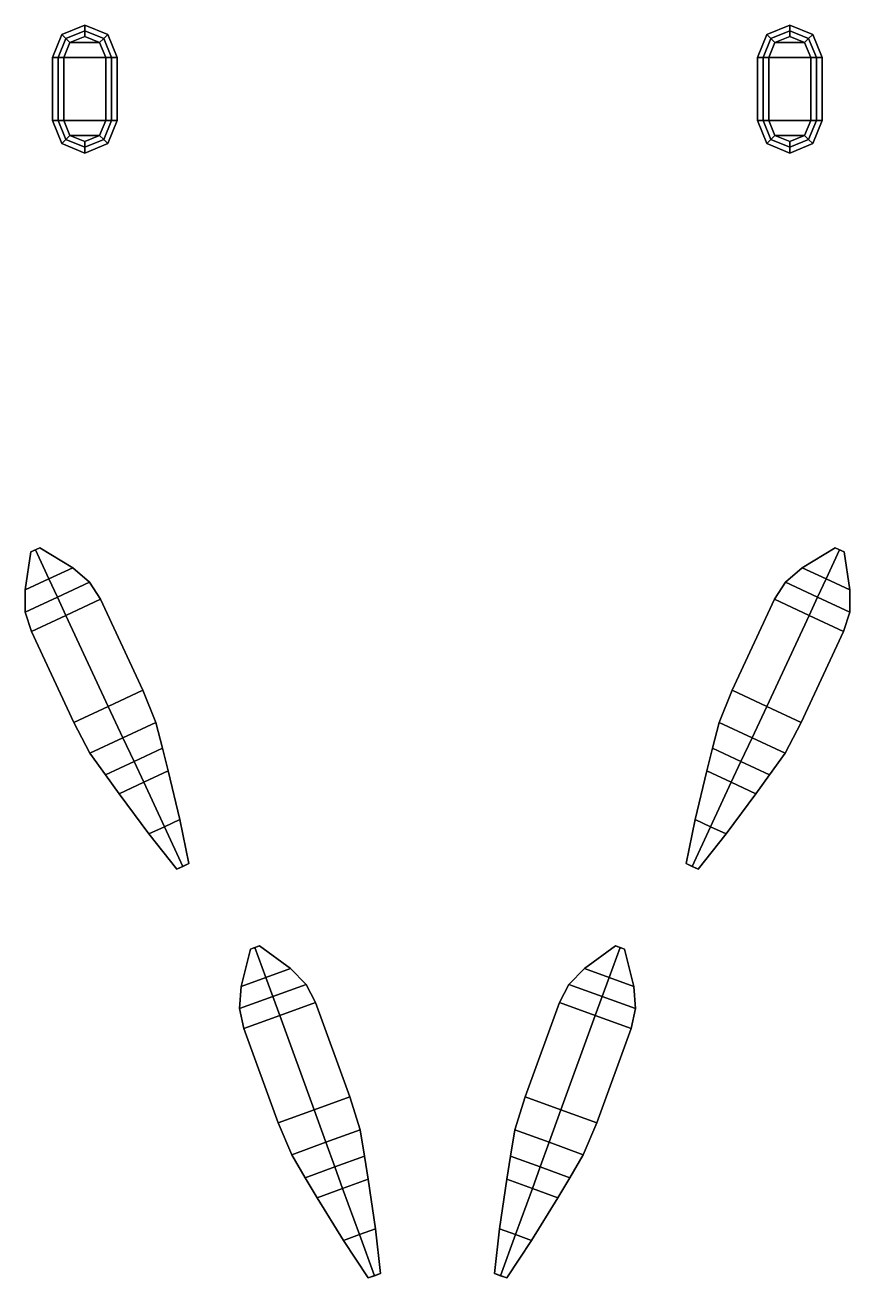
# Model space of a CAD drawing. Extents: x -9.4 to 9.4, y -55.4 to 32.4.
# Drawn here: x -9.41 to 9.41, y -55.44 to -26.85 of the extents above; entities that cross this region are included whole.
import ezdxf

# ---------------------------------------------------------------- set-up
doc = ezdxf.new("R2010")
doc.units = 0
doc.layers.add('BOAT', color=3, linetype='CONTINUOUS')

msp = doc.modelspace()

# ---------------------------------------------------------------- linework, layer by layer
at = {"layer": 'BOAT'}
for points in [[(-8.05, -26.85, 6.735), (-8.05, -26.98, 6.66), (-8.481, -27.159, 6.66), (-8.573, -27.067, 6.735)], [(-8.05, -26.85, 6.885), (-8.05, -26.85, 6.735), (-8.573, -27.067, 6.735), (-8.573, -27.067, 6.885)], [(-8.05, -26.98, 6.96), (-8.05, -26.85, 6.885), (-8.573, -27.067, 6.885), (-8.481, -27.159, 6.96)], [(-8.05, -26.85, 6.435), (-8.05, -26.98, 6.36), (-8.481, -27.159, 6.36), (-8.573, -27.067, 6.435)], [(-8.05, -26.85, 6.585), (-8.05, -26.85, 6.435), (-8.573, -27.067, 6.435), (-8.573, -27.067, 6.585)], [(-8.05, -26.98, 6.66), (-8.05, -26.85, 6.585), (-8.573, -27.067, 6.585), (-8.481, -27.159, 6.66)], [(-7.527, -27.067, 6.735), (-7.619, -27.159, 6.66), (-8.05, -26.98, 6.66), (-8.05, -26.85, 6.735)], [(-7.527, -27.067, 6.885), (-7.527, -27.067, 6.735), (-8.05, -26.85, 6.735), (-8.05, -26.85, 6.885)], [(-7.619, -27.159, 6.96), (-7.527, -27.067, 6.885), (-8.05, -26.85, 6.885), (-8.05, -26.98, 6.96)], [(-7.527, -27.067, 6.435), (-7.619, -27.159, 6.36), (-8.05, -26.98, 6.36), (-8.05, -26.85, 6.435)], [(-7.527, -27.067, 6.585), (-7.527, -27.067, 6.435), (-8.05, -26.85, 6.435), (-8.05, -26.85, 6.585)], [(-7.619, -27.159, 6.66), (-7.527, -27.067, 6.585), (-8.05, -26.85, 6.585), (-8.05, -26.98, 6.66)], [(8.04, -26.98, 6.96), (8.04, -26.85, 6.885), (7.517, -27.067, 6.885), (7.609, -27.159, 6.96)], [(8.04, -26.85, 6.885), (8.04, -26.85, 6.735), (7.517, -27.067, 6.735), (7.517, -27.067, 6.885)], [(8.04, -26.85, 6.735), (8.04, -26.98, 6.66), (7.609, -27.159, 6.66), (7.517, -27.067, 6.735)], [(8.04, -26.98, 6.66), (8.04, -26.85, 6.585), (7.517, -27.067, 6.585), (7.609, -27.159, 6.66)], [(8.04, -26.85, 6.585), (8.04, -26.85, 6.435), (7.517, -27.067, 6.435), (7.517, -27.067, 6.585)], [(8.04, -26.85, 6.435), (8.04, -26.98, 6.36), (7.609, -27.159, 6.36), (7.517, -27.067, 6.435)], [(8.471, -27.159, 6.96), (8.563, -27.067, 6.885), (8.04, -26.85, 6.885), (8.04, -26.98, 6.96)], [(8.563, -27.067, 6.885), (8.563, -27.067, 6.735), (8.04, -26.85, 6.735), (8.04, -26.85, 6.885)], [(8.563, -27.067, 6.735), (8.471, -27.159, 6.66), (8.04, -26.98, 6.66), (8.04, -26.85, 6.735)], [(8.471, -27.159, 6.66), (8.563, -27.067, 6.585), (8.04, -26.85, 6.585), (8.04, -26.98, 6.66)], [(8.563, -27.067, 6.585), (8.563, -27.067, 6.435), (8.04, -26.85, 6.435), (8.04, -26.85, 6.585)], [(8.563, -27.067, 6.435), (8.471, -27.159, 6.36), (8.04, -26.98, 6.36), (8.04, -26.85, 6.435)], [(-8.573, -27.067, 6.735), (-8.481, -27.159, 6.66), (-8.66, -27.59, 6.66), (-8.79, -27.59, 6.735)], [(-8.573, -27.067, 6.885), (-8.573, -27.067, 6.735), (-8.79, -27.59, 6.735), (-8.79, -27.59, 6.885)], [(-8.481, -27.159, 6.96), (-8.573, -27.067, 6.885), (-8.79, -27.59, 6.885), (-8.66, -27.59, 6.96)], [(-8.573, -27.067, 6.435), (-8.481, -27.159, 6.36), (-8.66, -27.59, 6.36), (-8.79, -27.59, 6.435)], [(-8.573, -27.067, 6.585), (-8.573, -27.067, 6.435), (-8.79, -27.59, 6.435), (-8.79, -27.59, 6.585)], [(-8.481, -27.159, 6.66), (-8.573, -27.067, 6.585), (-8.79, -27.59, 6.585), (-8.66, -27.59, 6.66)], [(-8.481, -27.159, 6.66), (-8.389, -27.251, 6.735), (-8.53, -27.59, 6.735), (-8.66, -27.59, 6.66)], [(-8.389, -27.251, 6.885), (-8.481, -27.159, 6.96), (-8.66, -27.59, 6.96), (-8.53, -27.59, 6.885)], [(-8.481, -27.159, 6.36), (-8.389, -27.251, 6.435), (-8.53, -27.59, 6.435), (-8.66, -27.59, 6.36)], [(-8.389, -27.251, 6.585), (-8.481, -27.159, 6.66), (-8.66, -27.59, 6.66), (-8.53, -27.59, 6.585)], [(-8.05, -26.98, 6.66), (-8.05, -27.11, 6.735), (-8.389, -27.251, 6.735), (-8.481, -27.159, 6.66)], [(-8.05, -27.11, 6.885), (-8.05, -26.98, 6.96), (-8.481, -27.159, 6.96), (-8.389, -27.251, 6.885)], [(-8.05, -26.98, 6.36), (-8.05, -27.11, 6.435), (-8.389, -27.251, 6.435), (-8.481, -27.159, 6.36)], [(-8.05, -27.11, 6.585), (-8.05, -26.98, 6.66), (-8.481, -27.159, 6.66), (-8.389, -27.251, 6.585)], [(-8.05, -27.11, 6.735), (-7.711, -27.251, 6.735), (-8.389, -27.251, 6.735), (-8.05, -27.11, 6.735)], [(-8.05, -27.11, 6.735), (-8.389, -27.251, 6.735), (-7.711, -27.251, 6.735), (-8.05, -27.11, 6.735)], [(-8.05, -27.11, 6.735), (-8.05, -27.11, 6.885), (-8.389, -27.251, 6.885), (-8.389, -27.251, 6.735)], [(-8.05, -27.11, 6.435), (-8.05, -27.11, 6.585), (-8.389, -27.251, 6.585), (-8.389, -27.251, 6.435)], [(-7.619, -27.159, 6.66), (-7.711, -27.251, 6.735), (-8.05, -27.11, 6.735), (-8.05, -26.98, 6.66)], [(-7.711, -27.251, 6.885), (-7.619, -27.159, 6.96), (-8.05, -26.98, 6.96), (-8.05, -27.11, 6.885)], [(-7.619, -27.159, 6.36), (-7.711, -27.251, 6.435), (-8.05, -27.11, 6.435), (-8.05, -26.98, 6.36)], [(-7.711, -27.251, 6.585), (-7.619, -27.159, 6.66), (-8.05, -26.98, 6.66), (-8.05, -27.11, 6.585)], [(-7.711, -27.251, 6.735), (-7.711, -27.251, 6.885), (-8.05, -27.11, 6.885), (-8.05, -27.11, 6.735)], [(-7.711, -27.251, 6.435), (-7.711, -27.251, 6.585), (-8.05, -27.11, 6.585), (-8.05, -27.11, 6.435)], [(-7.44, -27.59, 6.66), (-7.57, -27.59, 6.735), (-7.711, -27.251, 6.735), (-7.619, -27.159, 6.66)], [(-7.57, -27.59, 6.885), (-7.44, -27.59, 6.96), (-7.619, -27.159, 6.96), (-7.711, -27.251, 6.885)], [(-7.44, -27.59, 6.36), (-7.57, -27.59, 6.435), (-7.711, -27.251, 6.435), (-7.619, -27.159, 6.36)], [(-7.57, -27.59, 6.585), (-7.44, -27.59, 6.66), (-7.619, -27.159, 6.66), (-7.711, -27.251, 6.585)], [(-7.31, -27.59, 6.735), (-7.44, -27.59, 6.66), (-7.619, -27.159, 6.66), (-7.527, -27.067, 6.735)], [(-7.44, -27.59, 6.96), (-7.31, -27.59, 6.885), (-7.527, -27.067, 6.885), (-7.619, -27.159, 6.96)], [(-7.31, -27.59, 6.435), (-7.44, -27.59, 6.36), (-7.619, -27.159, 6.36), (-7.527, -27.067, 6.435)], [(-7.44, -27.59, 6.66), (-7.31, -27.59, 6.585), (-7.527, -27.067, 6.585), (-7.619, -27.159, 6.66)], [(-7.31, -27.59, 6.885), (-7.31, -27.59, 6.735), (-7.527, -27.067, 6.735), (-7.527, -27.067, 6.885)], [(-7.31, -27.59, 6.585), (-7.31, -27.59, 6.435), (-7.527, -27.067, 6.435), (-7.527, -27.067, 6.585)], [(7.609, -27.159, 6.96), (7.517, -27.067, 6.885), (7.3, -27.59, 6.885), (7.43, -27.59, 6.96)], [(7.517, -27.067, 6.885), (7.517, -27.067, 6.735), (7.3, -27.59, 6.735), (7.3, -27.59, 6.885)], [(7.517, -27.067, 6.735), (7.609, -27.159, 6.66), (7.43, -27.59, 6.66), (7.3, -27.59, 6.735)], [(7.609, -27.159, 6.66), (7.517, -27.067, 6.585), (7.3, -27.59, 6.585), (7.43, -27.59, 6.66)], [(7.517, -27.067, 6.585), (7.517, -27.067, 6.435), (7.3, -27.59, 6.435), (7.3, -27.59, 6.585)], [(7.517, -27.067, 6.435), (7.609, -27.159, 6.36), (7.43, -27.59, 6.36), (7.3, -27.59, 6.435)], [(7.701, -27.251, 6.885), (7.609, -27.159, 6.96), (7.43, -27.59, 6.96), (7.56, -27.59, 6.885)], [(7.609, -27.159, 6.66), (7.701, -27.251, 6.735), (7.56, -27.59, 6.735), (7.43, -27.59, 6.66)], [(7.701, -27.251, 6.585), (7.609, -27.159, 6.66), (7.43, -27.59, 6.66), (7.56, -27.59, 6.585)], [(7.609, -27.159, 6.36), (7.701, -27.251, 6.435), (7.56, -27.59, 6.435), (7.43, -27.59, 6.36)], [(8.04, -27.11, 6.885), (8.04, -26.98, 6.96), (7.609, -27.159, 6.96), (7.701, -27.251, 6.885)], [(8.04, -26.98, 6.66), (8.04, -27.11, 6.735), (7.701, -27.251, 6.735), (7.609, -27.159, 6.66)], [(8.04, -27.11, 6.585), (8.04, -26.98, 6.66), (7.609, -27.159, 6.66), (7.701, -27.251, 6.585)], [(8.04, -26.98, 6.36), (8.04, -27.11, 6.435), (7.701, -27.251, 6.435), (7.609, -27.159, 6.36)], [(8.04, -27.11, 6.735), (7.701, -27.251, 6.735), (8.379, -27.251, 6.735), (8.04, -27.11, 6.735)], [(8.04, -27.11, 6.735), (8.379, -27.251, 6.735), (7.701, -27.251, 6.735), (8.04, -27.11, 6.735)], [(8.04, -27.11, 6.735), (8.04, -27.11, 6.885), (7.701, -27.251, 6.885), (7.701, -27.251, 6.735)], [(8.04, -27.11, 6.435), (8.04, -27.11, 6.585), (7.701, -27.251, 6.585), (7.701, -27.251, 6.435)], [(8.379, -27.251, 6.885), (8.471, -27.159, 6.96), (8.04, -26.98, 6.96), (8.04, -27.11, 6.885)], [(8.471, -27.159, 6.66), (8.379, -27.251, 6.735), (8.04, -27.11, 6.735), (8.04, -26.98, 6.66)], [(8.379, -27.251, 6.585), (8.471, -27.159, 6.66), (8.04, -26.98, 6.66), (8.04, -27.11, 6.585)], [(8.471, -27.159, 6.36), (8.379, -27.251, 6.435), (8.04, -27.11, 6.435), (8.04, -26.98, 6.36)], [(8.379, -27.251, 6.735), (8.379, -27.251, 6.885), (8.04, -27.11, 6.885), (8.04, -27.11, 6.735)], [(8.379, -27.251, 6.435), (8.379, -27.251, 6.585), (8.04, -27.11, 6.585), (8.04, -27.11, 6.435)], [(8.52, -27.59, 6.885), (8.65, -27.59, 6.96), (8.471, -27.159, 6.96), (8.379, -27.251, 6.885)], [(8.65, -27.59, 6.66), (8.52, -27.59, 6.735), (8.379, -27.251, 6.735), (8.471, -27.159, 6.66)], [(8.52, -27.59, 6.585), (8.65, -27.59, 6.66), (8.471, -27.159, 6.66), (8.379, -27.251, 6.585)], [(8.65, -27.59, 6.36), (8.52, -27.59, 6.435), (8.379, -27.251, 6.435), (8.471, -27.159, 6.36)], [(8.65, -27.59, 6.96), (8.78, -27.59, 6.885), (8.563, -27.067, 6.885), (8.471, -27.159, 6.96)], [(8.78, -27.59, 6.735), (8.65, -27.59, 6.66), (8.471, -27.159, 6.66), (8.563, -27.067, 6.735)], [(8.65, -27.59, 6.66), (8.78, -27.59, 6.585), (8.563, -27.067, 6.585), (8.471, -27.159, 6.66)], [(8.78, -27.59, 6.435), (8.65, -27.59, 6.36), (8.471, -27.159, 6.36), (8.563, -27.067, 6.435)], [(8.78, -27.59, 6.885), (8.78, -27.59, 6.735), (8.563, -27.067, 6.735), (8.563, -27.067, 6.885)], [(8.78, -27.59, 6.585), (8.78, -27.59, 6.435), (8.563, -27.067, 6.435), (8.563, -27.067, 6.585)], [(-8.389, -27.251, 6.735), (-8.389, -27.251, 6.885), (-8.53, -27.59, 6.885), (-8.53, -27.59, 6.735)], [(-8.389, -27.251, 6.735), (-8.53, -27.59, 6.735), (-7.57, -27.59, 6.735), (-7.711, -27.251, 6.735)], [(-7.711, -27.251, 6.735), (-7.57, -27.59, 6.735), (-8.53, -27.59, 6.735), (-8.389, -27.251, 6.735)], [(-8.389, -27.251, 6.435), (-8.389, -27.251, 6.585), (-8.53, -27.59, 6.585), (-8.53, -27.59, 6.435)], [(-7.57, -27.59, 6.735), (-7.57, -27.59, 6.885), (-7.711, -27.251, 6.885), (-7.711, -27.251, 6.735)], [(-7.57, -27.59, 6.435), (-7.57, -27.59, 6.585), (-7.711, -27.251, 6.585), (-7.711, -27.251, 6.435)], [(8.379, -27.251, 6.735), (8.52, -27.59, 6.735), (7.56, -27.59, 6.735), (7.701, -27.251, 6.735)], [(7.701, -27.251, 6.735), (7.56, -27.59, 6.735), (8.52, -27.59, 6.735), (8.379, -27.251, 6.735)], [(7.701, -27.251, 6.735), (7.701, -27.251, 6.885), (7.56, -27.59, 6.885), (7.56, -27.59, 6.735)], [(7.701, -27.251, 6.435), (7.701, -27.251, 6.585), (7.56, -27.59, 6.585), (7.56, -27.59, 6.435)], [(8.52, -27.59, 6.735), (8.52, -27.59, 6.885), (8.379, -27.251, 6.885), (8.379, -27.251, 6.735)], [(8.52, -27.59, 6.435), (8.52, -27.59, 6.585), (8.379, -27.251, 6.585), (8.379, -27.251, 6.435)], [(-8.79, -27.59, 6.735), (-8.66, -27.59, 6.66), (-8.66, -29.03, 6.66), (-8.79, -29.03, 6.735)], [(-8.66, -27.59, 6.96), (-8.79, -27.59, 6.885), (-8.79, -29.03, 6.885), (-8.66, -29.03, 6.96)], [(-8.79, -27.59, 6.885), (-8.79, -27.59, 6.735), (-8.79, -29.03, 6.735), (-8.79, -29.03, 6.885)], [(-8.79, -27.59, 6.435), (-8.66, -27.59, 6.36), (-8.66, -29.03, 6.36), (-8.79, -29.03, 6.435)], [(-8.66, -27.59, 6.66), (-8.79, -27.59, 6.585), (-8.79, -29.03, 6.585), (-8.66, -29.03, 6.66)], [(-8.79, -27.59, 6.585), (-8.79, -27.59, 6.435), (-8.79, -29.03, 6.435), (-8.79, -29.03, 6.585)], [(-8.66, -27.59, 6.66), (-8.53, -27.59, 6.735), (-8.53, -29.03, 6.735), (-8.66, -29.03, 6.66)], [(-8.53, -27.59, 6.885), (-8.66, -27.59, 6.96), (-8.66, -29.03, 6.96), (-8.53, -29.03, 6.885)], [(-8.66, -27.59, 6.36), (-8.53, -27.59, 6.435), (-8.53, -29.03, 6.435), (-8.66, -29.03, 6.36)], [(-8.53, -27.59, 6.585), (-8.66, -27.59, 6.66), (-8.66, -29.03, 6.66), (-8.53, -29.03, 6.585)], [(-7.57, -27.59, 6.735), (-7.57, -29.03, 6.735), (-8.53, -29.03, 6.735), (-8.53, -27.59, 6.735)], [(-8.53, -27.59, 6.735), (-8.53, -29.03, 6.735), (-7.57, -29.03, 6.735), (-7.57, -27.59, 6.735)], [(-8.53, -27.59, 6.735), (-8.53, -27.59, 6.885), (-8.53, -29.03, 6.885), (-8.53, -29.03, 6.735)], [(-8.53, -27.59, 6.435), (-8.53, -27.59, 6.585), (-8.53, -29.03, 6.585), (-8.53, -29.03, 6.435)], [(-7.44, -27.59, 6.96), (-7.57, -27.59, 6.885), (-7.57, -29.03, 6.885), (-7.44, -29.03, 6.96)], [(-7.57, -27.59, 6.735), (-7.44, -27.59, 6.66), (-7.44, -29.03, 6.66), (-7.57, -29.03, 6.735)], [(-7.57, -27.59, 6.885), (-7.57, -27.59, 6.735), (-7.57, -29.03, 6.735), (-7.57, -29.03, 6.885)], [(-7.44, -27.59, 6.66), (-7.57, -27.59, 6.585), (-7.57, -29.03, 6.585), (-7.44, -29.03, 6.66)], [(-7.57, -27.59, 6.435), (-7.44, -27.59, 6.36), (-7.44, -29.03, 6.36), (-7.57, -29.03, 6.435)], [(-7.57, -27.59, 6.585), (-7.57, -27.59, 6.435), (-7.57, -29.03, 6.435), (-7.57, -29.03, 6.585)], [(-7.31, -27.59, 6.885), (-7.44, -27.59, 6.96), (-7.44, -29.03, 6.96), (-7.31, -29.03, 6.885)], [(-7.44, -27.59, 6.66), (-7.31, -27.59, 6.735), (-7.31, -29.03, 6.735), (-7.44, -29.03, 6.66)], [(-7.31, -27.59, 6.585), (-7.44, -27.59, 6.66), (-7.44, -29.03, 6.66), (-7.31, -29.03, 6.585)], [(-7.44, -27.59, 6.36), (-7.31, -27.59, 6.435), (-7.31, -29.03, 6.435), (-7.44, -29.03, 6.36)], [(-7.31, -27.59, 6.735), (-7.31, -27.59, 6.885), (-7.31, -29.03, 6.885), (-7.31, -29.03, 6.735)], [(-7.31, -27.59, 6.435), (-7.31, -27.59, 6.585), (-7.31, -29.03, 6.585), (-7.31, -29.03, 6.435)], [(7.3, -27.59, 6.885), (7.3, -27.59, 6.735), (7.3, -29.03, 6.735), (7.3, -29.03, 6.885)], [(7.43, -27.59, 6.96), (7.3, -27.59, 6.885), (7.3, -29.03, 6.885), (7.43, -29.03, 6.96)], [(7.3, -27.59, 6.735), (7.43, -27.59, 6.66), (7.43, -29.03, 6.66), (7.3, -29.03, 6.735)], [(7.3, -27.59, 6.585), (7.3, -27.59, 6.435), (7.3, -29.03, 6.435), (7.3, -29.03, 6.585)], [(7.43, -27.59, 6.66), (7.3, -27.59, 6.585), (7.3, -29.03, 6.585), (7.43, -29.03, 6.66)], [(7.3, -27.59, 6.435), (7.43, -27.59, 6.36), (7.43, -29.03, 6.36), (7.3, -29.03, 6.435)], [(7.56, -27.59, 6.885), (7.43, -27.59, 6.96), (7.43, -29.03, 6.96), (7.56, -29.03, 6.885)], [(7.43, -27.59, 6.66), (7.56, -27.59, 6.735), (7.56, -29.03, 6.735), (7.43, -29.03, 6.66)], [(7.56, -27.59, 6.585), (7.43, -27.59, 6.66), (7.43, -29.03, 6.66), (7.56, -29.03, 6.585)], [(7.43, -27.59, 6.36), (7.56, -27.59, 6.435), (7.56, -29.03, 6.435), (7.43, -29.03, 6.36)], [(7.56, -27.59, 6.735), (7.56, -29.03, 6.735), (8.52, -29.03, 6.735), (8.52, -27.59, 6.735)], [(8.52, -27.59, 6.735), (8.52, -29.03, 6.735), (7.56, -29.03, 6.735), (7.56, -27.59, 6.735)], [(7.56, -27.59, 6.735), (7.56, -27.59, 6.885), (7.56, -29.03, 6.885), (7.56, -29.03, 6.735)], [(7.56, -27.59, 6.435), (7.56, -27.59, 6.585), (7.56, -29.03, 6.585), (7.56, -29.03, 6.435)], [(8.52, -27.59, 6.885), (8.52, -27.59, 6.735), (8.52, -29.03, 6.735), (8.52, -29.03, 6.885)], [(8.52, -27.59, 6.735), (8.65, -27.59, 6.66), (8.65, -29.03, 6.66), (8.52, -29.03, 6.735)], [(8.65, -27.59, 6.96), (8.52, -27.59, 6.885), (8.52, -29.03, 6.885), (8.65, -29.03, 6.96)], [(8.52, -27.59, 6.585), (8.52, -27.59, 6.435), (8.52, -29.03, 6.435), (8.52, -29.03, 6.585)], [(8.52, -27.59, 6.435), (8.65, -27.59, 6.36), (8.65, -29.03, 6.36), (8.52, -29.03, 6.435)], [(8.65, -27.59, 6.66), (8.52, -27.59, 6.585), (8.52, -29.03, 6.585), (8.65, -29.03, 6.66)], [(8.65, -27.59, 6.66), (8.78, -27.59, 6.735), (8.78, -29.03, 6.735), (8.65, -29.03, 6.66)], [(8.78, -27.59, 6.885), (8.65, -27.59, 6.96), (8.65, -29.03, 6.96), (8.78, -29.03, 6.885)], [(8.65, -27.59, 6.36), (8.78, -27.59, 6.435), (8.78, -29.03, 6.435), (8.65, -29.03, 6.36)], [(8.78, -27.59, 6.585), (8.65, -27.59, 6.66), (8.65, -29.03, 6.66), (8.78, -29.03, 6.585)], [(8.78, -27.59, 6.735), (8.78, -27.59, 6.885), (8.78, -29.03, 6.885), (8.78, -29.03, 6.735)], [(8.78, -27.59, 6.435), (8.78, -27.59, 6.585), (8.78, -29.03, 6.585), (8.78, -29.03, 6.435)], [(-8.79, -29.03, 6.885), (-8.79, -29.03, 6.735), (-8.573, -29.553, 6.735), (-8.573, -29.553, 6.885)], [(-8.66, -29.03, 6.96), (-8.79, -29.03, 6.885), (-8.573, -29.553, 6.885), (-8.481, -29.461, 6.96)], [(-8.79, -29.03, 6.735), (-8.66, -29.03, 6.66), (-8.481, -29.461, 6.66), (-8.573, -29.553, 6.735)], [(-8.79, -29.03, 6.585), (-8.79, -29.03, 6.435), (-8.573, -29.553, 6.435), (-8.573, -29.553, 6.585)], [(-8.66, -29.03, 6.66), (-8.79, -29.03, 6.585), (-8.573, -29.553, 6.585), (-8.481, -29.461, 6.66)], [(-8.79, -29.03, 6.435), (-8.66, -29.03, 6.36), (-8.481, -29.461, 6.36), (-8.573, -29.553, 6.435)], [(-8.53, -29.03, 6.885), (-8.66, -29.03, 6.96), (-8.481, -29.461, 6.96), (-8.389, -29.369, 6.885)], [(-8.66, -29.03, 6.66), (-8.53, -29.03, 6.735), (-8.389, -29.369, 6.735), (-8.481, -29.461, 6.66)], [(-8.53, -29.03, 6.585), (-8.66, -29.03, 6.66), (-8.481, -29.461, 6.66), (-8.389, -29.369, 6.585)], [(-8.66, -29.03, 6.36), (-8.53, -29.03, 6.435), (-8.389, -29.369, 6.435), (-8.481, -29.461, 6.36)], [(-8.53, -29.03, 6.735), (-8.53, -29.03, 6.885), (-8.389, -29.369, 6.885), (-8.389, -29.369, 6.735)], [(-7.711, -29.369, 6.735), (-7.57, -29.03, 6.735), (-8.53, -29.03, 6.735), (-8.389, -29.369, 6.735)], [(-8.389, -29.369, 6.735), (-8.53, -29.03, 6.735), (-7.57, -29.03, 6.735), (-7.711, -29.369, 6.735)], [(-8.53, -29.03, 6.435), (-8.53, -29.03, 6.585), (-8.389, -29.369, 6.585), (-8.389, -29.369, 6.435)], [(-7.711, -29.369, 6.885), (-7.619, -29.461, 6.96), (-7.44, -29.03, 6.96), (-7.57, -29.03, 6.885)], [(-7.711, -29.369, 6.735), (-7.711, -29.369, 6.885), (-7.57, -29.03, 6.885), (-7.57, -29.03, 6.735)], [(-7.619, -29.461, 6.66), (-7.711, -29.369, 6.735), (-7.57, -29.03, 6.735), (-7.44, -29.03, 6.66)], [(-7.711, -29.369, 6.585), (-7.619, -29.461, 6.66), (-7.44, -29.03, 6.66), (-7.57, -29.03, 6.585)], [(-7.711, -29.369, 6.435), (-7.711, -29.369, 6.585), (-7.57, -29.03, 6.585), (-7.57, -29.03, 6.435)], [(-7.619, -29.461, 6.36), (-7.711, -29.369, 6.435), (-7.57, -29.03, 6.435), (-7.44, -29.03, 6.36)], [(-7.619, -29.461, 6.96), (-7.527, -29.553, 6.885), (-7.31, -29.03, 6.885), (-7.44, -29.03, 6.96)], [(-7.527, -29.553, 6.735), (-7.619, -29.461, 6.66), (-7.44, -29.03, 6.66), (-7.31, -29.03, 6.735)], [(-7.619, -29.461, 6.66), (-7.527, -29.553, 6.585), (-7.31, -29.03, 6.585), (-7.44, -29.03, 6.66)], [(-7.527, -29.553, 6.435), (-7.619, -29.461, 6.36), (-7.44, -29.03, 6.36), (-7.31, -29.03, 6.435)], [(-7.527, -29.553, 6.885), (-7.527, -29.553, 6.735), (-7.31, -29.03, 6.735), (-7.31, -29.03, 6.885)], [(-7.527, -29.553, 6.585), (-7.527, -29.553, 6.435), (-7.31, -29.03, 6.435), (-7.31, -29.03, 6.585)], [(7.3, -29.03, 6.735), (7.43, -29.03, 6.66), (7.609, -29.461, 6.66), (7.517, -29.553, 6.735)], [(7.43, -29.03, 6.96), (7.3, -29.03, 6.885), (7.517, -29.553, 6.885), (7.609, -29.461, 6.96)], [(7.3, -29.03, 6.885), (7.3, -29.03, 6.735), (7.517, -29.553, 6.735), (7.517, -29.553, 6.885)], [(7.3, -29.03, 6.435), (7.43, -29.03, 6.36), (7.609, -29.461, 6.36), (7.517, -29.553, 6.435)], [(7.43, -29.03, 6.66), (7.3, -29.03, 6.585), (7.517, -29.553, 6.585), (7.609, -29.461, 6.66)], [(7.3, -29.03, 6.585), (7.3, -29.03, 6.435), (7.517, -29.553, 6.435), (7.517, -29.553, 6.585)], [(7.43, -29.03, 6.66), (7.56, -29.03, 6.735), (7.701, -29.369, 6.735), (7.609, -29.461, 6.66)], [(7.56, -29.03, 6.885), (7.43, -29.03, 6.96), (7.609, -29.461, 6.96), (7.701, -29.369, 6.885)], [(7.43, -29.03, 6.36), (7.56, -29.03, 6.435), (7.701, -29.369, 6.435), (7.609, -29.461, 6.36)], [(7.56, -29.03, 6.585), (7.43, -29.03, 6.66), (7.609, -29.461, 6.66), (7.701, -29.369, 6.585)], [(7.701, -29.369, 6.735), (7.56, -29.03, 6.735), (8.52, -29.03, 6.735), (8.379, -29.369, 6.735)], [(8.379, -29.369, 6.735), (8.52, -29.03, 6.735), (7.56, -29.03, 6.735), (7.701, -29.369, 6.735)], [(7.56, -29.03, 6.735), (7.56, -29.03, 6.885), (7.701, -29.369, 6.885), (7.701, -29.369, 6.735)], [(7.56, -29.03, 6.435), (7.56, -29.03, 6.585), (7.701, -29.369, 6.585), (7.701, -29.369, 6.435)], [(8.379, -29.369, 6.735), (8.379, -29.369, 6.885), (8.52, -29.03, 6.885), (8.52, -29.03, 6.735)], [(8.471, -29.461, 6.66), (8.379, -29.369, 6.735), (8.52, -29.03, 6.735), (8.65, -29.03, 6.66)], [(8.379, -29.369, 6.885), (8.471, -29.461, 6.96), (8.65, -29.03, 6.96), (8.52, -29.03, 6.885)], [(8.471, -29.461, 6.36), (8.379, -29.369, 6.435), (8.52, -29.03, 6.435), (8.65, -29.03, 6.36)], [(8.379, -29.369, 6.435), (8.379, -29.369, 6.585), (8.52, -29.03, 6.585), (8.52, -29.03, 6.435)], [(8.379, -29.369, 6.585), (8.471, -29.461, 6.66), (8.65, -29.03, 6.66), (8.52, -29.03, 6.585)], [(8.563, -29.553, 6.735), (8.471, -29.461, 6.66), (8.65, -29.03, 6.66), (8.78, -29.03, 6.735)], [(8.471, -29.461, 6.96), (8.563, -29.553, 6.885), (8.78, -29.03, 6.885), (8.65, -29.03, 6.96)], [(8.563, -29.553, 6.435), (8.471, -29.461, 6.36), (8.65, -29.03, 6.36), (8.78, -29.03, 6.435)], [(8.471, -29.461, 6.66), (8.563, -29.553, 6.585), (8.78, -29.03, 6.585), (8.65, -29.03, 6.66)], [(8.563, -29.553, 6.885), (8.563, -29.553, 6.735), (8.78, -29.03, 6.735), (8.78, -29.03, 6.885)], [(8.563, -29.553, 6.585), (8.563, -29.553, 6.435), (8.78, -29.03, 6.435), (8.78, -29.03, 6.585)], [(-8.389, -29.369, 6.885), (-8.481, -29.461, 6.96), (-8.05, -29.64, 6.96), (-8.05, -29.51, 6.885)], [(-8.481, -29.461, 6.66), (-8.389, -29.369, 6.735), (-8.05, -29.51, 6.735), (-8.05, -29.64, 6.66)], [(-8.389, -29.369, 6.585), (-8.481, -29.461, 6.66), (-8.05, -29.64, 6.66), (-8.05, -29.51, 6.585)], [(-8.481, -29.461, 6.36), (-8.389, -29.369, 6.435), (-8.05, -29.51, 6.435), (-8.05, -29.64, 6.36)], [(-8.05, -29.51, 6.735), (-7.711, -29.369, 6.735), (-8.389, -29.369, 6.735), (-8.05, -29.51, 6.735)], [(-8.05, -29.51, 6.735), (-8.389, -29.369, 6.735), (-7.711, -29.369, 6.735), (-8.05, -29.51, 6.735)], [(-8.389, -29.369, 6.735), (-8.389, -29.369, 6.885), (-8.05, -29.51, 6.885), (-8.05, -29.51, 6.735)], [(-8.389, -29.369, 6.435), (-8.389, -29.369, 6.585), (-8.05, -29.51, 6.585), (-8.05, -29.51, 6.435)], [(-8.05, -29.51, 6.885), (-8.05, -29.64, 6.96), (-7.619, -29.461, 6.96), (-7.711, -29.369, 6.885)], [(-8.05, -29.64, 6.66), (-8.05, -29.51, 6.735), (-7.711, -29.369, 6.735), (-7.619, -29.461, 6.66)], [(-8.05, -29.51, 6.735), (-8.05, -29.51, 6.885), (-7.711, -29.369, 6.885), (-7.711, -29.369, 6.735)], [(-8.05, -29.51, 6.585), (-8.05, -29.64, 6.66), (-7.619, -29.461, 6.66), (-7.711, -29.369, 6.585)], [(-8.05, -29.64, 6.36), (-8.05, -29.51, 6.435), (-7.711, -29.369, 6.435), (-7.619, -29.461, 6.36)], [(-8.05, -29.51, 6.435), (-8.05, -29.51, 6.585), (-7.711, -29.369, 6.585), (-7.711, -29.369, 6.435)], [(7.609, -29.461, 6.66), (7.701, -29.369, 6.735), (8.04, -29.51, 6.735), (8.04, -29.64, 6.66)], [(7.701, -29.369, 6.885), (7.609, -29.461, 6.96), (8.04, -29.64, 6.96), (8.04, -29.51, 6.885)], [(7.609, -29.461, 6.36), (7.701, -29.369, 6.435), (8.04, -29.51, 6.435), (8.04, -29.64, 6.36)], [(7.701, -29.369, 6.585), (7.609, -29.461, 6.66), (8.04, -29.64, 6.66), (8.04, -29.51, 6.585)], [(8.04, -29.51, 6.735), (7.701, -29.369, 6.735), (8.379, -29.369, 6.735), (8.04, -29.51, 6.735)], [(8.04, -29.51, 6.735), (8.379, -29.369, 6.735), (7.701, -29.369, 6.735), (8.04, -29.51, 6.735)], [(7.701, -29.369, 6.735), (7.701, -29.369, 6.885), (8.04, -29.51, 6.885), (8.04, -29.51, 6.735)], [(7.701, -29.369, 6.435), (7.701, -29.369, 6.585), (8.04, -29.51, 6.585), (8.04, -29.51, 6.435)], [(8.04, -29.51, 6.735), (8.04, -29.51, 6.885), (8.379, -29.369, 6.885), (8.379, -29.369, 6.735)], [(8.04, -29.64, 6.66), (8.04, -29.51, 6.735), (8.379, -29.369, 6.735), (8.471, -29.461, 6.66)], [(8.04, -29.51, 6.885), (8.04, -29.64, 6.96), (8.471, -29.461, 6.96), (8.379, -29.369, 6.885)], [(8.04, -29.51, 6.435), (8.04, -29.51, 6.585), (8.379, -29.369, 6.585), (8.379, -29.369, 6.435)], [(8.04, -29.64, 6.36), (8.04, -29.51, 6.435), (8.379, -29.369, 6.435), (8.471, -29.461, 6.36)], [(8.04, -29.51, 6.585), (8.04, -29.64, 6.66), (8.471, -29.461, 6.66), (8.379, -29.369, 6.585)], [(-8.481, -29.461, 6.96), (-8.573, -29.553, 6.885), (-8.05, -29.77, 6.885), (-8.05, -29.64, 6.96)], [(-8.573, -29.553, 6.735), (-8.481, -29.461, 6.66), (-8.05, -29.64, 6.66), (-8.05, -29.77, 6.735)], [(-8.481, -29.461, 6.66), (-8.573, -29.553, 6.585), (-8.05, -29.77, 6.585), (-8.05, -29.64, 6.66)], [(-8.573, -29.553, 6.435), (-8.481, -29.461, 6.36), (-8.05, -29.64, 6.36), (-8.05, -29.77, 6.435)], [(-8.573, -29.553, 6.885), (-8.573, -29.553, 6.735), (-8.05, -29.77, 6.735), (-8.05, -29.77, 6.885)], [(-8.573, -29.553, 6.585), (-8.573, -29.553, 6.435), (-8.05, -29.77, 6.435), (-8.05, -29.77, 6.585)], [(-8.05, -29.64, 6.96), (-8.05, -29.77, 6.885), (-7.527, -29.553, 6.885), (-7.619, -29.461, 6.96)], [(-8.05, -29.77, 6.735), (-8.05, -29.64, 6.66), (-7.619, -29.461, 6.66), (-7.527, -29.553, 6.735)], [(-8.05, -29.64, 6.66), (-8.05, -29.77, 6.585), (-7.527, -29.553, 6.585), (-7.619, -29.461, 6.66)], [(-8.05, -29.77, 6.435), (-8.05, -29.64, 6.36), (-7.619, -29.461, 6.36), (-7.527, -29.553, 6.435)], [(-8.05, -29.77, 6.885), (-8.05, -29.77, 6.735), (-7.527, -29.553, 6.735), (-7.527, -29.553, 6.885)], [(-8.05, -29.77, 6.585), (-8.05, -29.77, 6.435), (-7.527, -29.553, 6.435), (-7.527, -29.553, 6.585)], [(7.517, -29.553, 6.735), (7.609, -29.461, 6.66), (8.04, -29.64, 6.66), (8.04, -29.77, 6.735)], [(7.609, -29.461, 6.96), (7.517, -29.553, 6.885), (8.04, -29.77, 6.885), (8.04, -29.64, 6.96)], [(7.517, -29.553, 6.435), (7.609, -29.461, 6.36), (8.04, -29.64, 6.36), (8.04, -29.77, 6.435)], [(7.609, -29.461, 6.66), (7.517, -29.553, 6.585), (8.04, -29.77, 6.585), (8.04, -29.64, 6.66)], [(7.517, -29.553, 6.885), (7.517, -29.553, 6.735), (8.04, -29.77, 6.735), (8.04, -29.77, 6.885)], [(7.517, -29.553, 6.585), (7.517, -29.553, 6.435), (8.04, -29.77, 6.435), (8.04, -29.77, 6.585)], [(8.04, -29.77, 6.735), (8.04, -29.64, 6.66), (8.471, -29.461, 6.66), (8.563, -29.553, 6.735)], [(8.04, -29.64, 6.96), (8.04, -29.77, 6.885), (8.563, -29.553, 6.885), (8.471, -29.461, 6.96)], [(8.04, -29.77, 6.435), (8.04, -29.64, 6.36), (8.471, -29.461, 6.36), (8.563, -29.553, 6.435)], [(8.04, -29.64, 6.66), (8.04, -29.77, 6.585), (8.563, -29.553, 6.585), (8.471, -29.461, 6.66)], [(8.04, -29.77, 6.885), (8.04, -29.77, 6.735), (8.563, -29.553, 6.735), (8.563, -29.553, 6.885)], [(8.04, -29.77, 6.585), (8.04, -29.77, 6.435), (8.563, -29.553, 6.435), (8.563, -29.553, 6.585)], [(-9.414, -39.742, 5.3), (-9.278, -38.873, 5.37), (-9.178, -38.827, 5.16), (-8.87, -39.488, 4.15)], [(-8.87, -39.488, 4.15), (-9.178, -38.827, 5.16), (-9.278, -38.873, 5.37), (-9.414, -39.742, 5.3)], [(-9.079, -38.78, 5.37), (-9.278, -38.873, 5.37), (-9.178, -38.827, 5.16)], [(-9.178, -38.827, 5.16), (-9.178, -38.827, 5.16), (-9.278, -38.873, 5.37), (-9.079, -38.78, 5.37)], [(-8.87, -39.488, 4.15), (-9.178, -38.827, 5.16), (-9.079, -38.78, 5.37), (-8.326, -39.235, 5.3)], [(-8.326, -39.235, 5.3), (-9.079, -38.78, 5.37), (-9.178, -38.827, 5.16), (-8.87, -39.488, 4.15)], [(8.87, -39.488, 4.15), (9.178, -38.827, 5.16), (9.079, -38.78, 5.37), (8.326, -39.235, 5.3)], [(8.326, -39.235, 5.3), (9.079, -38.78, 5.37), (9.178, -38.827, 5.16), (8.87, -39.488, 4.15)], [(9.414, -39.742, 5.3), (9.278, -38.873, 5.37), (9.178, -38.827, 5.16), (8.87, -39.488, 4.15)], [(8.87, -39.488, 4.15), (9.178, -38.827, 5.16), (9.278, -38.873, 5.37), (9.414, -39.742, 5.3)], [(9.079, -38.78, 5.37), (9.278, -38.873, 5.37), (9.178, -38.827, 5.16)], [(9.178, -38.827, 5.16), (9.178, -38.827, 5.16), (9.278, -38.873, 5.37), (9.079, -38.78, 5.37)], [(-7.941, -39.563, 5.24), (-8.326, -39.235, 5.3), (-8.87, -39.488, 4.15), (-8.675, -39.905, 4.09)], [(-8.675, -39.905, 4.09), (-8.87, -39.488, 4.15), (-8.326, -39.235, 5.3), (-7.941, -39.563, 5.24)], [(7.941, -39.563, 5.24), (8.326, -39.235, 5.3), (8.87, -39.488, 4.15), (8.675, -39.905, 4.09)], [(8.675, -39.905, 4.09), (8.87, -39.488, 4.15), (8.326, -39.235, 5.3), (7.941, -39.563, 5.24)], [(-8.675, -39.905, 4.09), (-8.87, -39.488, 4.15), (-9.414, -39.742, 5.3), (-9.409, -40.248, 5.24)], [(-9.409, -40.248, 5.24), (-9.414, -39.742, 5.3), (-8.87, -39.488, 4.15), (-8.675, -39.905, 4.09)], [(-7.692, -39.954, 5.22), (-7.941, -39.563, 5.24), (-8.675, -39.905, 4.09), (-8.481, -40.322, 4.06)], [(-8.481, -40.322, 4.06), (-8.675, -39.905, 4.09), (-7.941, -39.563, 5.24), (-7.692, -39.954, 5.22)], [(7.692, -39.954, 5.22), (7.941, -39.563, 5.24), (8.675, -39.905, 4.09), (8.481, -40.322, 4.06)], [(8.481, -40.322, 4.06), (8.675, -39.905, 4.09), (7.941, -39.563, 5.24), (7.692, -39.954, 5.22)], [(8.675, -39.905, 4.09), (8.87, -39.488, 4.15), (9.414, -39.742, 5.3), (9.409, -40.248, 5.24)], [(9.409, -40.248, 5.24), (9.414, -39.742, 5.3), (8.87, -39.488, 4.15), (8.675, -39.905, 4.09)], [(-8.481, -40.322, 4.06), (-8.675, -39.905, 4.09), (-9.409, -40.248, 5.24), (-9.269, -40.69, 5.22)], [(-9.269, -40.69, 5.22), (-9.409, -40.248, 5.24), (-8.675, -39.905, 4.09), (-8.481, -40.322, 4.06)], [(-7.513, -42.398, 4.13), (-8.481, -40.322, 4.06), (-7.692, -39.954, 5.22), (-6.725, -42.03, 5.14)], [(-6.725, -42.03, 5.14), (-7.692, -39.954, 5.22), (-8.481, -40.322, 4.06), (-7.513, -42.398, 4.13)], [(7.513, -42.398, 4.13), (8.481, -40.322, 4.06), (7.692, -39.954, 5.22), (6.725, -42.03, 5.14)], [(6.725, -42.03, 5.14), (7.692, -39.954, 5.22), (8.481, -40.322, 4.06), (7.513, -42.398, 4.13)], [(8.481, -40.322, 4.06), (8.675, -39.905, 4.09), (9.409, -40.248, 5.24), (9.269, -40.69, 5.22)], [(9.269, -40.69, 5.22), (9.409, -40.248, 5.24), (8.675, -39.905, 4.09), (8.481, -40.322, 4.06)], [(-8.302, -42.765, 5.14), (-9.269, -40.69, 5.22), (-8.481, -40.322, 4.06), (-7.513, -42.398, 4.13)], [(-7.513, -42.398, 4.13), (-8.481, -40.322, 4.06), (-9.269, -40.69, 5.22), (-8.302, -42.765, 5.14)], [(8.302, -42.765, 5.14), (9.269, -40.69, 5.22), (8.481, -40.322, 4.06), (7.513, -42.398, 4.13)], [(7.513, -42.398, 4.13), (8.481, -40.322, 4.06), (9.269, -40.69, 5.22), (8.302, -42.765, 5.14)], [(-7.179, -43.114, 4.15), (-7.513, -42.398, 4.13), (-6.725, -42.03, 5.14), (-6.427, -42.763, 5.15)], [(-6.427, -42.763, 5.15), (-6.725, -42.03, 5.14), (-7.513, -42.398, 4.13), (-7.179, -43.114, 4.15)], [(7.179, -43.114, 4.15), (7.513, -42.398, 4.13), (6.725, -42.03, 5.14), (6.427, -42.763, 5.15)], [(6.427, -42.763, 5.15), (6.725, -42.03, 5.14), (7.513, -42.398, 4.13), (7.179, -43.114, 4.15)], [(-7.932, -43.464, 5.15), (-8.302, -42.765, 5.14), (-7.513, -42.398, 4.13), (-7.179, -43.114, 4.15)], [(-7.179, -43.114, 4.15), (-7.513, -42.398, 4.13), (-8.302, -42.765, 5.14), (-7.932, -43.464, 5.15)], [(7.932, -43.464, 5.15), (8.302, -42.765, 5.14), (7.513, -42.398, 4.13), (7.179, -43.114, 4.15)], [(7.179, -43.114, 4.15), (7.513, -42.398, 4.13), (8.302, -42.765, 5.14), (7.932, -43.464, 5.15)], [(-6.926, -43.657, 4.16), (-7.179, -43.114, 4.15), (-6.427, -42.763, 5.15), (-6.273, -43.353, 5.18)], [(-6.273, -43.353, 5.18), (-6.427, -42.763, 5.15), (-7.179, -43.114, 4.15), (-6.926, -43.657, 4.16)], [(6.926, -43.657, 4.16), (7.179, -43.114, 4.15), (6.427, -42.763, 5.15), (6.273, -43.353, 5.18)], [(6.273, -43.353, 5.18), (6.427, -42.763, 5.15), (7.179, -43.114, 4.15), (6.926, -43.657, 4.16)], [(-7.578, -43.962, 5.18), (-7.932, -43.464, 5.15), (-7.179, -43.114, 4.15), (-6.926, -43.657, 4.16)], [(-6.926, -43.657, 4.16), (-7.179, -43.114, 4.15), (-7.932, -43.464, 5.15), (-7.578, -43.962, 5.18)], [(7.578, -43.962, 5.18), (7.932, -43.464, 5.15), (7.179, -43.114, 4.15), (6.926, -43.657, 4.16)], [(6.926, -43.657, 4.16), (7.179, -43.114, 4.15), (7.932, -43.464, 5.15), (7.578, -43.962, 5.18)], [(-6.706, -44.129, 4.31), (-6.926, -43.657, 4.16), (-6.273, -43.353, 5.18), (-6.144, -43.867, 5.21)], [(-6.144, -43.867, 5.21), (-6.273, -43.353, 5.18), (-6.926, -43.657, 4.16), (-6.706, -44.129, 4.31)], [(6.706, -44.129, 4.31), (6.926, -43.657, 4.16), (6.273, -43.353, 5.18), (6.144, -43.867, 5.21)], [(6.144, -43.867, 5.21), (6.273, -43.353, 5.18), (6.926, -43.657, 4.16), (6.706, -44.129, 4.31)], [(-7.268, -44.391, 5.21), (-7.578, -43.962, 5.18), (-6.926, -43.657, 4.16), (-6.706, -44.129, 4.31)], [(-6.706, -44.129, 4.31), (-6.926, -43.657, 4.16), (-7.578, -43.962, 5.18), (-7.268, -44.391, 5.21)], [(7.268, -44.391, 5.21), (7.578, -43.962, 5.18), (6.926, -43.657, 4.16), (6.706, -44.129, 4.31)], [(6.706, -44.129, 4.31), (6.926, -43.657, 4.16), (7.578, -43.962, 5.18), (7.268, -44.391, 5.21)], [(-5.879, -44.979, 5.28), (-6.144, -43.867, 5.21), (-6.706, -44.129, 4.31), (-6.233, -45.144, 4.59)], [(-6.233, -45.144, 4.59), (-6.706, -44.129, 4.31), (-6.144, -43.867, 5.21), (-5.879, -44.979, 5.28)], [(5.879, -44.979, 5.28), (6.144, -43.867, 5.21), (6.706, -44.129, 4.31), (6.233, -45.144, 4.59)], [(6.233, -45.144, 4.59), (6.706, -44.129, 4.31), (6.144, -43.867, 5.21), (5.879, -44.979, 5.28)], [(-6.233, -45.144, 4.59), (-6.706, -44.129, 4.31), (-7.268, -44.391, 5.21), (-6.586, -45.309, 5.28)], [(-6.586, -45.309, 5.28), (-7.268, -44.391, 5.21), (-6.706, -44.129, 4.31), (-6.233, -45.144, 4.59)], [(6.233, -45.144, 4.59), (6.706, -44.129, 4.31), (7.268, -44.391, 5.21), (6.586, -45.309, 5.28)], [(6.586, -45.309, 5.28), (7.268, -44.391, 5.21), (6.706, -44.129, 4.31), (6.233, -45.144, 4.59)], [(-5.81, -46.05, 4.94), (-6.233, -45.144, 4.59), (-6.586, -45.309, 5.28), (-5.946, -46.113, 5.3)], [(-5.946, -46.113, 5.3), (-6.586, -45.309, 5.28), (-6.233, -45.144, 4.59), (-5.81, -46.05, 4.94)], [(-5.674, -45.987, 5.3), (-5.879, -44.979, 5.28), (-6.233, -45.144, 4.59), (-5.81, -46.05, 4.94)], [(-5.81, -46.05, 4.94), (-6.233, -45.144, 4.59), (-5.879, -44.979, 5.28), (-5.674, -45.987, 5.3)], [(5.674, -45.987, 5.3), (5.879, -44.979, 5.28), (6.233, -45.144, 4.59), (5.81, -46.05, 4.94)], [(5.81, -46.05, 4.94), (6.233, -45.144, 4.59), (5.879, -44.979, 5.28), (5.674, -45.987, 5.3)], [(5.81, -46.05, 4.94), (6.233, -45.144, 4.59), (6.586, -45.309, 5.28), (5.946, -46.113, 5.3)], [(5.946, -46.113, 5.3), (6.586, -45.309, 5.28), (6.233, -45.144, 4.59), (5.81, -46.05, 4.94)], [(-5.674, -45.987, 5.3), (-5.946, -46.113, 5.3), (-5.81, -46.05, 4.94)], [(-5.81, -46.05, 4.94), (-5.81, -46.05, 4.94), (-5.946, -46.113, 5.3), (-5.674, -45.987, 5.3)], [(5.674, -45.987, 5.3), (5.946, -46.113, 5.3), (5.81, -46.05, 4.94)], [(5.81, -46.05, 4.94), (5.81, -46.05, 4.94), (5.946, -46.113, 5.3), (5.674, -45.987, 5.3)], [(-3.916, -48.587, 4.15), (-4.166, -47.901, 5.16), (-4.269, -47.938, 5.37), (-4.48, -48.792, 5.3)], [(-4.48, -48.792, 5.3), (-4.269, -47.938, 5.37), (-4.166, -47.901, 5.16), (-3.916, -48.587, 4.15)], [(-4.166, -47.901, 5.16), (-4.166, -47.901, 5.16), (-4.269, -47.938, 5.37), (-4.063, -47.863, 5.37)], [(-4.063, -47.863, 5.37), (-4.269, -47.938, 5.37), (-4.166, -47.901, 5.16)], [(-3.352, -48.381, 5.3), (-4.063, -47.863, 5.37), (-4.166, -47.901, 5.16), (-3.916, -48.587, 4.15)], [(-3.916, -48.587, 4.15), (-4.166, -47.901, 5.16), (-4.063, -47.863, 5.37), (-3.352, -48.381, 5.3)], [(3.352, -48.381, 5.3), (4.063, -47.863, 5.37), (4.166, -47.901, 5.16), (3.916, -48.587, 4.15)], [(3.916, -48.587, 4.15), (4.166, -47.901, 5.16), (4.063, -47.863, 5.37), (3.352, -48.381, 5.3)], [(3.916, -48.587, 4.15), (4.166, -47.901, 5.16), (4.269, -47.938, 5.37), (4.48, -48.792, 5.3)], [(4.48, -48.792, 5.3), (4.269, -47.938, 5.37), (4.166, -47.901, 5.16), (3.916, -48.587, 4.15)], [(4.166, -47.901, 5.16), (4.166, -47.901, 5.16), (4.269, -47.938, 5.37), (4.063, -47.863, 5.37)], [(4.063, -47.863, 5.37), (4.269, -47.938, 5.37), (4.166, -47.901, 5.16)], [(-4.52, -49.296, 5.24), (-4.48, -48.792, 5.3), (-3.916, -48.587, 4.15), (-3.759, -49.019, 4.09)], [(-3.759, -49.019, 4.09), (-3.916, -48.587, 4.15), (-4.48, -48.792, 5.3), (-4.52, -49.296, 5.24)], [(-3.759, -49.019, 4.09), (-3.916, -48.587, 4.15), (-3.352, -48.381, 5.3), (-2.998, -48.742, 5.24)], [(-2.998, -48.742, 5.24), (-3.352, -48.381, 5.3), (-3.916, -48.587, 4.15), (-3.759, -49.019, 4.09)], [(3.759, -49.019, 4.09), (3.916, -48.587, 4.15), (3.352, -48.381, 5.3), (2.998, -48.742, 5.24)], [(2.998, -48.742, 5.24), (3.352, -48.381, 5.3), (3.916, -48.587, 4.15), (3.759, -49.019, 4.09)], [(4.52, -49.296, 5.24), (4.48, -48.792, 5.3), (3.916, -48.587, 4.15), (3.759, -49.019, 4.09)], [(3.759, -49.019, 4.09), (3.916, -48.587, 4.15), (4.48, -48.792, 5.3), (4.52, -49.296, 5.24)], [(-3.602, -49.451, 4.06), (-3.759, -49.019, 4.09), (-2.998, -48.742, 5.24), (-2.784, -49.154, 5.22)], [(-2.784, -49.154, 5.22), (-2.998, -48.742, 5.24), (-3.759, -49.019, 4.09), (-3.602, -49.451, 4.06)], [(3.602, -49.451, 4.06), (3.759, -49.019, 4.09), (2.998, -48.742, 5.24), (2.784, -49.154, 5.22)], [(2.784, -49.154, 5.22), (2.998, -48.742, 5.24), (3.759, -49.019, 4.09), (3.602, -49.451, 4.06)], [(-4.419, -49.749, 5.22), (-4.52, -49.296, 5.24), (-3.759, -49.019, 4.09), (-3.602, -49.451, 4.06)], [(-3.602, -49.451, 4.06), (-3.759, -49.019, 4.09), (-4.52, -49.296, 5.24), (-4.419, -49.749, 5.22)], [(-2.001, -51.305, 5.14), (-2.784, -49.154, 5.22), (-3.602, -49.451, 4.06), (-2.818, -51.603, 4.13)], [(-2.818, -51.603, 4.13), (-3.602, -49.451, 4.06), (-2.784, -49.154, 5.22), (-2.001, -51.305, 5.14)], [(2.001, -51.305, 5.14), (2.784, -49.154, 5.22), (3.602, -49.451, 4.06), (2.818, -51.603, 4.13)], [(2.818, -51.603, 4.13), (3.602, -49.451, 4.06), (2.784, -49.154, 5.22), (2.001, -51.305, 5.14)], [(4.419, -49.749, 5.22), (4.52, -49.296, 5.24), (3.759, -49.019, 4.09), (3.602, -49.451, 4.06)], [(3.602, -49.451, 4.06), (3.759, -49.019, 4.09), (4.52, -49.296, 5.24), (4.419, -49.749, 5.22)], [(-2.818, -51.603, 4.13), (-3.602, -49.451, 4.06), (-4.419, -49.749, 5.22), (-3.636, -51.901, 5.14)], [(-3.636, -51.901, 5.14), (-4.419, -49.749, 5.22), (-3.602, -49.451, 4.06), (-2.818, -51.603, 4.13)], [(2.818, -51.603, 4.13), (3.602, -49.451, 4.06), (4.419, -49.749, 5.22), (3.636, -51.901, 5.14)], [(3.636, -51.901, 5.14), (4.419, -49.749, 5.22), (3.602, -49.451, 4.06), (2.818, -51.603, 4.13)], [(-1.768, -52.062, 5.15), (-2.001, -51.305, 5.14), (-2.818, -51.603, 4.13), (-2.548, -52.345, 4.15)], [(-2.548, -52.345, 4.15), (-2.818, -51.603, 4.13), (-2.001, -51.305, 5.14), (-1.768, -52.062, 5.15)], [(1.768, -52.062, 5.15), (2.001, -51.305, 5.14), (2.818, -51.603, 4.13), (2.548, -52.345, 4.15)], [(2.548, -52.345, 4.15), (2.818, -51.603, 4.13), (2.001, -51.305, 5.14), (1.768, -52.062, 5.15)], [(-2.548, -52.345, 4.15), (-2.818, -51.603, 4.13), (-3.636, -51.901, 5.14), (-3.328, -52.629, 5.15)], [(-3.328, -52.629, 5.15), (-3.636, -51.901, 5.14), (-2.818, -51.603, 4.13), (-2.548, -52.345, 4.15)], [(2.548, -52.345, 4.15), (2.818, -51.603, 4.13), (3.636, -51.901, 5.14), (3.328, -52.629, 5.15)], [(3.328, -52.629, 5.15), (3.636, -51.901, 5.14), (2.818, -51.603, 4.13), (2.548, -52.345, 4.15)], [(-1.666, -52.663, 5.18), (-1.768, -52.062, 5.15), (-2.548, -52.345, 4.15), (-2.343, -52.909, 4.16)], [(-2.343, -52.909, 4.16), (-2.548, -52.345, 4.15), (-1.768, -52.062, 5.15), (-1.666, -52.663, 5.18)], [(1.666, -52.663, 5.18), (1.768, -52.062, 5.15), (2.548, -52.345, 4.15), (2.343, -52.909, 4.16)], [(2.343, -52.909, 4.16), (2.548, -52.345, 4.15), (1.768, -52.062, 5.15), (1.666, -52.663, 5.18)], [(-2.343, -52.909, 4.16), (-2.548, -52.345, 4.15), (-3.328, -52.629, 5.15), (-3.02, -53.155, 5.18)], [(-3.02, -53.155, 5.18), (-3.328, -52.629, 5.15), (-2.548, -52.345, 4.15), (-2.343, -52.909, 4.16)], [(2.343, -52.909, 4.16), (2.548, -52.345, 4.15), (3.328, -52.629, 5.15), (3.02, -53.155, 5.18)], [(3.02, -53.155, 5.18), (3.328, -52.629, 5.15), (2.548, -52.345, 4.15), (2.343, -52.909, 4.16)], [(-1.582, -53.186, 5.21), (-1.666, -52.663, 5.18), (-2.343, -52.909, 4.16), (-2.165, -53.398, 4.31)], [(-2.165, -53.398, 4.31), (-2.343, -52.909, 4.16), (-1.666, -52.663, 5.18), (-1.582, -53.186, 5.21)], [(1.582, -53.186, 5.21), (1.666, -52.663, 5.18), (2.343, -52.909, 4.16), (2.165, -53.398, 4.31)], [(2.165, -53.398, 4.31), (2.343, -52.909, 4.16), (1.666, -52.663, 5.18), (1.582, -53.186, 5.21)], [(-2.165, -53.398, 4.31), (-2.343, -52.909, 4.16), (-3.02, -53.155, 5.18), (-2.748, -53.61, 5.21)], [(-2.748, -53.61, 5.21), (-3.02, -53.155, 5.18), (-2.343, -52.909, 4.16), (-2.165, -53.398, 4.31)], [(2.165, -53.398, 4.31), (2.343, -52.909, 4.16), (3.02, -53.155, 5.18), (2.748, -53.61, 5.21)], [(2.748, -53.61, 5.21), (3.02, -53.155, 5.18), (2.343, -52.909, 4.16), (2.165, -53.398, 4.31)], [(-2.149, -54.584, 5.28), (-2.748, -53.61, 5.21), (-2.165, -53.398, 4.31), (-1.782, -54.45, 4.59)], [(-1.782, -54.45, 4.59), (-2.165, -53.398, 4.31), (-2.748, -53.61, 5.21), (-2.149, -54.584, 5.28)], [(-1.782, -54.45, 4.59), (-2.165, -53.398, 4.31), (-1.582, -53.186, 5.21), (-1.416, -54.317, 5.28)], [(-1.416, -54.317, 5.28), (-1.582, -53.186, 5.21), (-2.165, -53.398, 4.31), (-1.782, -54.45, 4.59)], [(1.782, -54.45, 4.59), (2.165, -53.398, 4.31), (1.582, -53.186, 5.21), (1.416, -54.317, 5.28)], [(1.416, -54.317, 5.28), (1.582, -53.186, 5.21), (2.165, -53.398, 4.31), (1.782, -54.45, 4.59)], [(2.149, -54.584, 5.28), (2.748, -53.61, 5.21), (2.165, -53.398, 4.31), (1.782, -54.45, 4.59)], [(1.782, -54.45, 4.59), (2.165, -53.398, 4.31), (2.748, -53.61, 5.21), (2.149, -54.584, 5.28)], [(-1.44, -55.39, 4.94), (-1.782, -54.45, 4.59), (-1.416, -54.317, 5.28), (-1.299, -55.339, 5.3)], [(-1.299, -55.339, 5.3), (-1.416, -54.317, 5.28), (-1.782, -54.45, 4.59), (-1.44, -55.39, 4.94)], [(1.44, -55.39, 4.94), (1.782, -54.45, 4.59), (1.416, -54.317, 5.28), (1.299, -55.339, 5.3)], [(1.299, -55.339, 5.3), (1.416, -54.317, 5.28), (1.782, -54.45, 4.59), (1.44, -55.39, 4.94)], [(-1.581, -55.441, 5.3), (-2.149, -54.584, 5.28), (-1.782, -54.45, 4.59), (-1.44, -55.39, 4.94)], [(-1.44, -55.39, 4.94), (-1.782, -54.45, 4.59), (-2.149, -54.584, 5.28), (-1.581, -55.441, 5.3)], [(1.581, -55.441, 5.3), (2.149, -54.584, 5.28), (1.782, -54.45, 4.59), (1.44, -55.39, 4.94)], [(1.44, -55.39, 4.94), (1.782, -54.45, 4.59), (2.149, -54.584, 5.28), (1.581, -55.441, 5.3)], [(-1.44, -55.39, 4.94), (-1.44, -55.39, 4.94), (-1.581, -55.441, 5.3), (-1.299, -55.339, 5.3)], [(-1.299, -55.339, 5.3), (-1.581, -55.441, 5.3), (-1.44, -55.39, 4.94)], [(1.44, -55.39, 4.94), (1.44, -55.39, 4.94), (1.581, -55.441, 5.3), (1.299, -55.339, 5.3)], [(1.299, -55.339, 5.3), (1.581, -55.441, 5.3), (1.44, -55.39, 4.94)]]:
    msp.add_3dface(points, dxfattribs=at)

doc.saveas('drawing.dxf')
